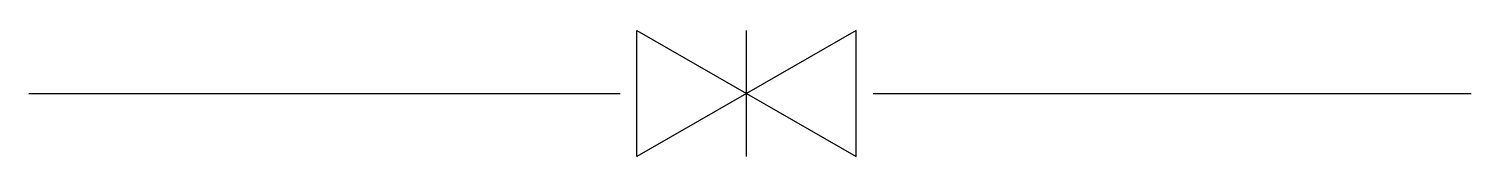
# Model space of a CAD drawing. Extents: x 913916 to 917429, y -1078366 to -1078058.
import ezdxf

# ---------------------------------------------------------------- set-up
doc = ezdxf.new("R2010")
doc.units = 0
doc.header["$LTSCALE"] = 1000
doc.header["$MEASUREMENT"] = 0
doc.layers.get('0').update_dxf_attribs({"linetype": 'CONTINUOUS'})
doc.layers.add('VAD', color=3, linetype='CONTINUOUS')

msp = doc.modelspace()

# ---------------------------------------------------------------- linework, layer by layer
at = {"color": 3}
for p, q in [((913916.3, -1078211.7), (915355.9, -1078211.7)), ((915972.2, -1078211.7), (917428.5, -1078211.7))]:
    msp.add_line(p, q, dxfattribs=at)
at = {"layer": 'VAD', "color": 3}
msp.add_line((915664, -1078365.8), (915664, -1078057.6), dxfattribs=at)
msp.add_lwpolyline([(915397.2, -1078365.8), (915397.2, -1078057.6), (915930.9, -1078365.8), (915930.9, -1078057.6), (915397.2, -1078365.8)], dxfattribs=at)

doc.saveas('drawing.dxf')
